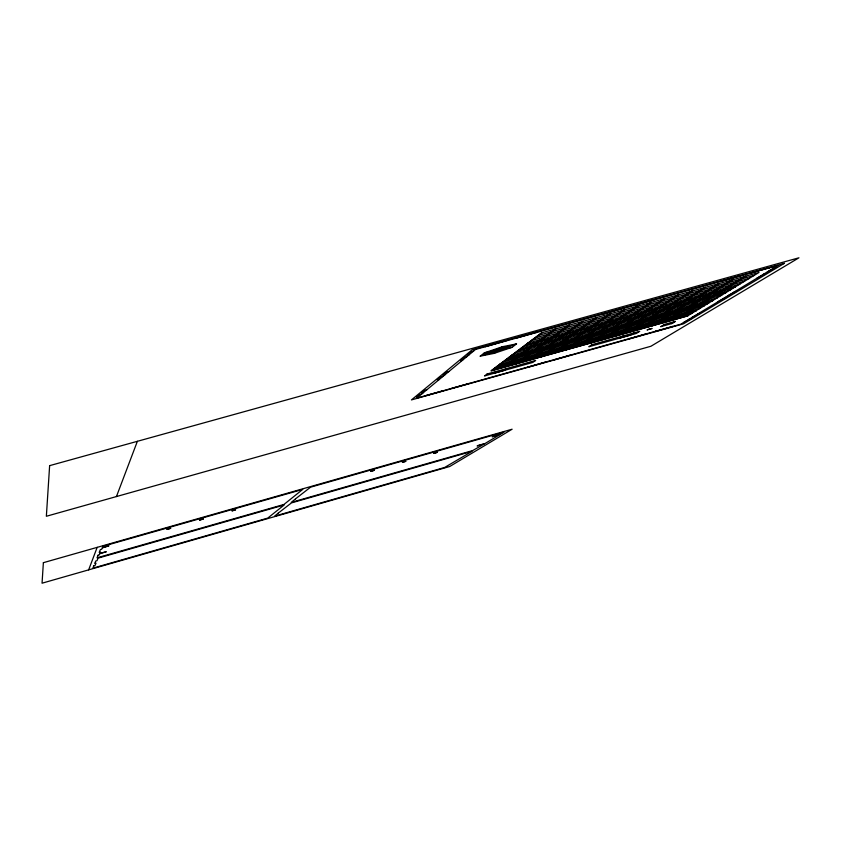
<?xml version="1.0" encoding="UTF-8"?>
<svg xmlns="http://www.w3.org/2000/svg" width="841" height="841" viewBox="0 0 841 841"><rect width="100%" height="100%" fill="white"/><g stroke="black" fill="none" stroke-linecap="round" stroke-linejoin="round"><path stroke-width="1.26" d="M88.641 569.872L97.178 547.354M116.436 496.568L137.377 441.304M232.074 510.823L235.69 509.751L232.127 510.855M424.999 395.838L442.797 390.855M485.131 346.765L506.072 340.7L505.567 341.099M480.232 356.163L484.363 352.852L502.634 346.671L516.532 343.906L512.116 347.301L494.088 353.388L480.232 356.163L516.532 343.906M494.088 353.388L502.634 346.671M451.68 388.363L469.404 383.401M515.754 338.271L536.621 332.216L536.085 332.626M494.161 368.684L491.491 370.692L503.16 367.433L555.302 329.031M494.35 368.537L497.063 366.508M499.996 364.3L497.252 366.361L509.068 363.06M500.195 364.153L502.971 362.061M503.17 361.914L505.977 359.801L518.003 356.447M506.177 359.643L509.026 357.499L521.126 354.124M509.226 357.351L512.116 355.175M512.327 355.028L515.239 352.821M515.449 352.663L518.413 350.445M521.63 348.027L518.624 350.276L530.955 346.849M521.841 347.859L524.879 345.577M528.18 343.096L525.099 345.409L537.588 341.93M528.4 342.928L531.523 340.573M531.743 340.405L534.908 338.029M535.139 337.861L538.345 335.443M538.576 335.275L541.825 332.826M496.011 371.554L493.551 373.372L504.222 370.387L506.724 368.547M506.734 365.173L503.99 367.202L515.638 363.943L518.445 361.903M506.934 365.026L509.709 362.976M512.716 360.747L509.909 362.828L521.693 359.528L524.574 357.436M512.915 360.6L515.764 358.487M515.975 358.34L518.855 356.206L530.85 352.852L527.906 355.007M519.065 356.048L521.988 353.893L534.056 350.518L531.07 352.705M522.198 353.735L525.152 351.549M525.362 351.391L528.369 349.173M528.579 349.004L531.617 346.765M534.918 344.326L531.838 346.597L544.138 343.17L547.291 340.878M535.139 344.158L538.251 341.856M541.636 339.344L538.482 341.688L550.939 338.219L554.177 335.864M541.867 339.186L545.073 336.81M545.304 336.642L548.542 334.234M548.784 334.066L552.074 331.627M552.306 331.459L555.649 328.989M433.83 453.362L437.394 452.29L433.861 453.394M518.645 361.756L521.483 359.685M524.773 357.288L527.696 355.154M534.277 350.361L537.304 348.153M537.515 347.995L540.584 345.767M540.805 345.598L543.917 343.338M547.523 340.71L550.708 338.387M554.408 335.696L557.688 333.299M557.919 333.131L561.252 330.713M561.483 330.534L564.858 328.074M565.099 327.906L568.516 325.414M515.954 363.901L569.094 325.194M519.275 361.662L516.469 363.711L528.085 360.463L582.855 321.378M519.475 361.525L522.324 359.443M525.415 357.194L522.534 359.296L534.287 356.016M525.625 357.047L528.537 354.923M528.747 354.765L531.712 352.621L543.685 349.278M531.922 352.463L534.918 350.276L546.965 346.923M535.128 350.129L538.166 347.911M538.387 347.754L541.457 345.514M541.678 345.357L544.8 343.086M548.174 340.626L545.021 342.928L557.299 339.512M548.406 340.468L551.601 338.135M555.071 335.612L551.833 337.966L564.269 334.508M555.302 335.443L558.592 333.047M558.823 332.878L562.156 330.46M562.387 330.282L565.762 327.822M566.014 327.654L569.431 325.162M531.796 358.171L528.915 360.232L540.511 356.994L543.454 354.913M532.006 358.024L534.918 355.932M538.082 353.662L535.128 355.775L546.871 352.495L549.888 350.361M538.293 353.504L541.289 351.359M541.509 351.212L544.537 349.036L556.479 345.704L553.389 347.89M544.758 348.878L547.827 346.681L559.843 343.328L556.71 345.546M548.048 346.524L551.149 344.295M551.381 344.137L554.524 341.877M554.755 341.719L557.94 339.428M561.41 336.947L558.172 339.259L570.429 335.853L573.73 333.509M561.641 336.778L564.921 334.434M568.474 331.88L565.152 334.266L577.557 330.807L580.952 328.41M568.716 331.711L572.08 329.304M572.322 329.125L575.728 326.686M575.969 326.508L579.428 324.027M579.68 323.848L583.181 321.336M543.664 354.755L546.65 352.652M550.109 350.213L553.168 348.048M560.074 343.17L563.249 340.92M563.481 340.763L566.697 338.481M566.929 338.324L570.198 336.011M573.972 333.351L577.325 330.976M581.205 328.242L584.642 325.803M584.884 325.635L588.374 323.165M588.626 322.986L592.159 320.495M592.411 320.316L595.996 317.782M540.816 356.952L596.584 317.562M544.285 354.671L541.341 356.763L552.915 353.525L555.933 351.422M544.505 354.524L547.491 352.421M550.729 350.129L547.701 352.263L559.423 348.994L562.513 346.839M550.95 349.972L554.009 347.817M554.23 347.659L557.331 345.462L569.262 342.14L566.088 344.347M557.562 345.304L560.705 343.086L572.7 339.743L569.483 341.982M560.926 342.928L564.111 340.679M564.343 340.521L567.57 338.24M567.801 338.082L571.071 335.769M574.613 333.267L571.302 335.612L583.528 332.206L586.913 329.84M574.855 333.099L578.209 330.734M581.846 328.158L578.45 330.566L590.834 327.117L594.303 324.7M582.088 327.99L585.536 325.562M585.788 325.383L589.278 322.912M589.53 322.744L593.063 320.242M593.326 320.064L596.91 317.53M528.306 366.897L527.854 367.223L545.809 361.998M603.596 313.893L624.264 307.901L623.644 308.321M166.991 529.346L170.649 528.295M170.649 528.327L167.054 529.388M556.143 351.275L559.202 349.141M562.734 346.681L565.867 344.505M572.931 339.585L576.18 337.315M576.421 337.157L579.712 334.855M579.954 334.697L583.286 332.363M587.155 329.672L590.582 327.286M594.555 324.521L598.077 322.071M598.329 321.893L601.893 319.412M602.156 319.233L605.772 316.71M606.025 316.531L609.693 313.977M553.22 353.483L610.282 313.756M556.763 351.191L553.735 353.294L565.289 350.066L623.948 309.961M556.973 351.044L560.032 348.91M563.354 346.608L560.253 348.763L571.943 345.493M563.575 346.45L566.708 344.263M566.929 344.116L570.114 341.898L582.014 338.576M570.335 341.74L573.551 339.501L585.525 336.169M573.783 339.344L577.042 337.073M577.273 336.915L580.584 334.613M580.816 334.455L584.159 332.121M587.785 329.598L584.4 331.953L596.605 328.558M588.027 329.43L591.465 327.044M595.186 324.447L591.707 326.876L604.069 323.428M595.439 324.279L598.971 321.819M599.223 321.651L602.797 319.16M603.05 318.981L606.676 316.458M606.929 316.279L610.608 313.725M569.199 347.711L566.109 349.835L577.641 346.608L580.795 344.474M569.42 347.564L572.553 345.409M575.948 343.086L572.774 345.262L584.442 342.003L587.68 339.806M576.169 342.928L579.375 340.731M579.607 340.573L582.855 338.345L594.734 335.033L591.423 337.273M583.086 338.187L586.377 335.927L598.329 332.594L594.976 334.865M586.619 335.769L589.951 333.478M590.193 333.309L593.567 330.997M593.809 330.828L597.226 328.484M600.937 325.94L597.467 328.316L609.651 324.92L613.184 322.524M601.189 325.772L604.7 323.365M608.506 320.747L604.952 323.186L617.283 319.759L620.91 317.299M608.758 320.568L612.364 318.098M612.626 317.919L616.285 315.407M616.548 315.228L620.248 312.694M620.511 312.505L624.274 309.93M554.545 359.549L554.072 359.874L571.985 354.66M633.641 305.546L654.245 299.575L653.594 300.016M581.026 344.316L584.211 342.161M587.912 339.648L591.181 337.43M598.571 332.426L601.967 330.124M602.219 329.956L605.657 327.622M605.909 327.454L609.399 325.099M613.436 322.355L617.021 319.927M621.173 317.12L624.852 314.629M625.115 314.45L628.847 311.916M629.11 311.738L632.895 309.173M633.168 308.994L636.994 306.397M577.946 346.566L637.909 306.145M651.197 302.403L589.972 343.16L578.461 346.376M594.019 340.773L590.792 342.928L602.272 339.722L605.562 337.546M594.251 340.626L597.52 338.439M601.052 336.074L597.751 338.282L609.368 335.033L612.742 332.815M601.294 335.916L604.647 333.677M604.879 333.52L608.274 331.249L620.101 327.948L616.642 330.229M608.516 331.091L611.954 328.789L623.854 325.478L620.353 327.79M612.195 328.631L615.675 326.308M615.927 326.14L619.46 323.785M619.712 323.617L623.276 321.23M627.155 318.644L623.538 321.052L635.659 317.677L639.349 315.238M627.407 318.466L631.076 316.016M635.05 313.357L631.339 315.838L643.617 312.421L647.402 309.919M635.323 313.178L639.086 310.665M639.36 310.487L643.176 307.943M643.449 307.753L647.307 305.167M647.591 304.989L651.512 302.371M605.804 337.399L609.136 335.191M612.984 332.647L616.4 330.397M624.106 325.309L627.649 322.965M627.912 322.797L631.496 320.421M631.759 320.253L635.397 317.856M639.612 315.07L643.354 312.6M647.675 309.74L651.512 307.207M651.796 307.028L655.686 304.463M655.959 304.274L659.901 301.677M660.185 301.488L664.18 298.849M602.566 339.68L665.084 298.597M678.33 294.865L614.55 336.284L603.092 339.491M618.734 333.866L615.37 336.064L626.808 332.857L691.849 291.112M618.976 333.709L622.382 331.491M626.072 329.094L622.624 331.333L634.198 328.106M626.314 328.926L629.804 326.655M630.056 326.487L633.588 324.184L645.373 320.905M633.841 324.027L637.425 321.693L649.273 318.382M637.678 321.525L641.305 319.16M641.567 318.991L645.236 316.594M645.499 316.426L649.22 313.998M653.257 311.37L649.483 313.83L661.562 310.466M653.531 311.191L657.347 308.71M661.489 306.008L657.62 308.531L669.846 305.125M661.772 305.819L665.683 303.265M665.967 303.086L669.941 300.5M670.224 300.311L674.261 297.682M674.545 297.493L678.624 294.834M631.055 330.429L627.628 332.637L639.044 329.441L642.535 327.223M631.297 330.271L634.776 328.032M638.54 325.604L635.018 327.874L646.571 324.647L650.156 322.366M638.792 325.446L642.345 323.154M642.608 322.986L646.203 320.663L657.967 317.383L654.298 319.727M646.466 320.495L650.114 318.15L661.941 314.849L658.23 317.215M650.377 317.982L654.077 315.596M654.34 315.428L658.093 313.02M658.356 312.841L662.151 310.403M666.272 307.743L662.424 310.224L674.471 306.87L678.393 304.368M666.545 307.575L670.435 305.062M674.661 302.34L670.719 304.884L682.924 301.488L686.939 298.923M674.945 302.161L678.95 299.585M679.234 299.396L683.291 296.789M683.575 296.6L687.686 293.951M687.98 293.761L692.143 291.081M623.202 335.969L620.101 337.956L630.55 335.033L633.704 333.025M642.787 327.054L646.319 324.805M650.408 322.198L654.035 319.885M662.214 314.681L665.977 312.284M666.251 312.106L670.056 309.677M670.33 309.509L674.198 307.039M678.666 304.19L682.64 301.667M687.223 298.744L691.302 296.148M691.586 295.958L695.717 293.33M696.012 293.141L700.196 290.481M700.49 290.292L704.737 287.59M639.328 329.409L705.631 287.338M629.93 338.429L629.394 338.776L647.16 333.604M719.843 281.63L740.259 275.701L739.523 276.163M718.792 283.627L651.249 326.024L639.854 329.22M655.623 323.554L652.059 325.803L663.433 322.618L667.06 320.358M655.875 323.396L659.491 321.125M663.402 318.665L659.743 320.968L671.255 317.751L674.966 315.438M663.665 318.497L667.355 316.174M667.628 316.006L671.37 313.64L683.081 310.382L679.265 312.757M671.633 313.472L675.428 311.086L687.213 307.806L683.355 310.203M675.701 310.918L679.549 308.5M679.822 308.321L683.712 305.872M683.996 305.693L687.927 303.212M692.206 300.521L688.211 303.033L700.217 299.69L704.274 297.167M692.5 300.342L696.537 297.798M700.931 295.033L696.832 297.609L708.984 294.234L713.147 291.627M701.226 294.844L705.378 292.226M705.673 292.048L709.888 289.399M710.193 289.199L714.461 286.518M714.766 286.329L719.087 283.596M667.312 320.2L670.992 317.909M675.239 315.27L678.992 312.926M687.486 307.627L691.397 305.188M691.68 305.02L695.633 302.55M695.917 302.371L699.933 299.88M704.569 296.978L708.69 294.413M713.452 291.449L717.678 288.81M717.983 288.621L722.261 285.951M722.566 285.761L726.908 283.06M727.223 282.86L731.617 280.116M663.707 322.587L732.511 279.874M664.474 324.458L660.648 326.697L671.822 323.564L675.439 321.346L664.201 324.489M655.759 331.196L655.192 331.543L672.916 326.392M749.342 273.441L769.683 267.543L768.916 268.006M679.286 316.941L675.596 319.223L664.243 322.397M679.549 316.784L683.281 314.481M687.339 311.979L683.554 314.313L672.075 317.52M687.612 311.811L691.439 309.446M691.712 309.278L695.591 306.881L683.912 310.15M695.875 306.713L699.807 304.284L688.054 307.564M700.09 304.116L704.064 301.656M704.348 301.488L708.385 298.997M708.669 298.818L712.758 296.305M717.184 293.572L713.042 296.116L701.068 299.459M717.478 293.383L721.673 290.797M726.214 288L721.967 290.618L709.846 293.993M726.519 287.811L730.829 285.152M731.134 284.962L735.497 282.271M735.812 282.082L740.227 279.359M740.543 279.159L745.021 276.395M675.87 319.191L745.914 276.153M671.549 323.596L674.903 321.535M423.454 392.568L421.541 393.104L425.052 390.192L426.976 389.656M692.048 317.414L699.723 313.378L697.883 313.893M421.709 394.009L419.806 394.545L416.39 397.383L418.271 396.857M689.168 319.149L690.987 318.644L683.491 322.587M466.934 356.584L464.831 357.173L460.574 360.705L462.666 360.127M763.765 274.082L765.783 273.525L756.732 278.339M534.571 338.071L749.299 278.392M531.186 340.616L744.537 281.293M527.843 343.139L739.849 284.153M618.156 319.506L630.466 316.09M644.49 312.179L656.747 308.773M683.786 301.246L695.959 297.851M722.84 290.376L734.929 287.012M524.542 345.619L735.213 286.981M521.294 348.069L730.64 289.777M610.513 324.679L622.666 321.294M636.521 317.435L648.621 314.071M675.334 306.629L687.36 303.275M713.904 295.885L725.846 292.552M518.077 350.487L726.13 292.531M514.913 352.873L721.673 295.244M448.947 371.47L446.918 372.037L443.007 375.286L445.015 374.729M734.14 291.985L736.075 291.449L727.665 295.906M511.78 355.228L717.278 297.935M508.7 357.551L712.937 300.584M599.181 332.353L611.102 329.031M624.705 325.236L636.574 321.924M662.792 314.618L674.587 311.317M700.637 304.053L712.369 300.784M443.081 376.326L441.083 376.884L437.278 380.048L439.254 379.491M724.458 297.83L726.372 297.304L718.161 301.646M505.651 359.843L708.648 303.191M595.575 334.792L607.433 331.491M620.942 327.717L632.747 324.426M658.797 317.152L670.529 313.882M696.432 306.65L708.09 303.401M502.645 362.103L704.411 305.777M499.67 364.342L700.227 308.332M585.273 341.772L596.921 338.513M610.198 334.802L621.793 331.564M647.391 324.416L658.923 321.188M684.374 314.082L695.833 310.886M496.737 366.55L696.106 310.855M493.835 368.726L692.027 313.336M676.395 319.002L687.728 315.827L759.003 272.463L541.488 332.868L490.976 370.881L688.001 315.796M473.515 351.139L471.38 351.738L466.986 355.375L469.11 354.786M774.593 267.554L776.632 266.986L767.339 271.927M538.009 335.485L754.114 275.449M484.363 352.852L512.116 347.301M43.375 562.682L42.05 583.202L449.725 466.503L512.116 429.215L43.375 562.682M49.63 465.651L46.36 516.269L650.934 346.25L798.95 257.798L49.63 465.651M784.348 263.317L683.554 323.806L411.438 399.917L472.127 349.814L784.348 263.349M93.793 565.856L92.857 568.169L267.732 518.109L284.163 504.978L98.061 558.13L97.02 560.663L95.737 561.031L94.749 563.481L96.011 563.123L95.033 565.509L93.793 565.856M98.092 555.186L97.03 557.825L283.953 504.463L302.728 489.409L102.917 546.303L102.36 547.649L108.973 545.767L102.255 547.922L101.708 549.236L100.331 549.636L99.196 552.453L100.552 552.074L100.037 553.325L106.302 551.759L99.932 553.578L99.427 554.808L98.092 555.186M370.797 471.307L374.382 470.277L370.797 471.307M475.596 349.414L416.694 398.161L680.884 324.163L778.009 265.483L475.596 349.414M278.308 513.073L274.587 516.153L444.616 467.48L472.085 451.312L291.449 502.897L278.308 513.073M295.527 498.85L291.27 502.371L472.663 450.576L484.405 443.901L477.131 445.972L477.793 445.572L485.078 443.501L499.701 434.702L492.195 436.836L492.9 436.405L500.427 434.261L504.053 432.074L310.55 487.181L295.527 498.85M402.397 462.298L405.972 461.278L402.429 462.287M487.107 373.993L484.511 375.948L532.816 362.429L535.675 360.411L487.107 373.993M199.653 520.043L203.259 519.002L199.653 520.043M592.001 344.652L588.837 346.755L636.343 333.457L639.759 331.291L592.001 344.652M647.57 329.619L647.034 329.956L652.101 328.442L647.57 329.619M491.133 351.496L482.85 355.28L496.505 351.485L509.909 346.145L501.73 347.375L491.133 351.496"/></g></svg>
